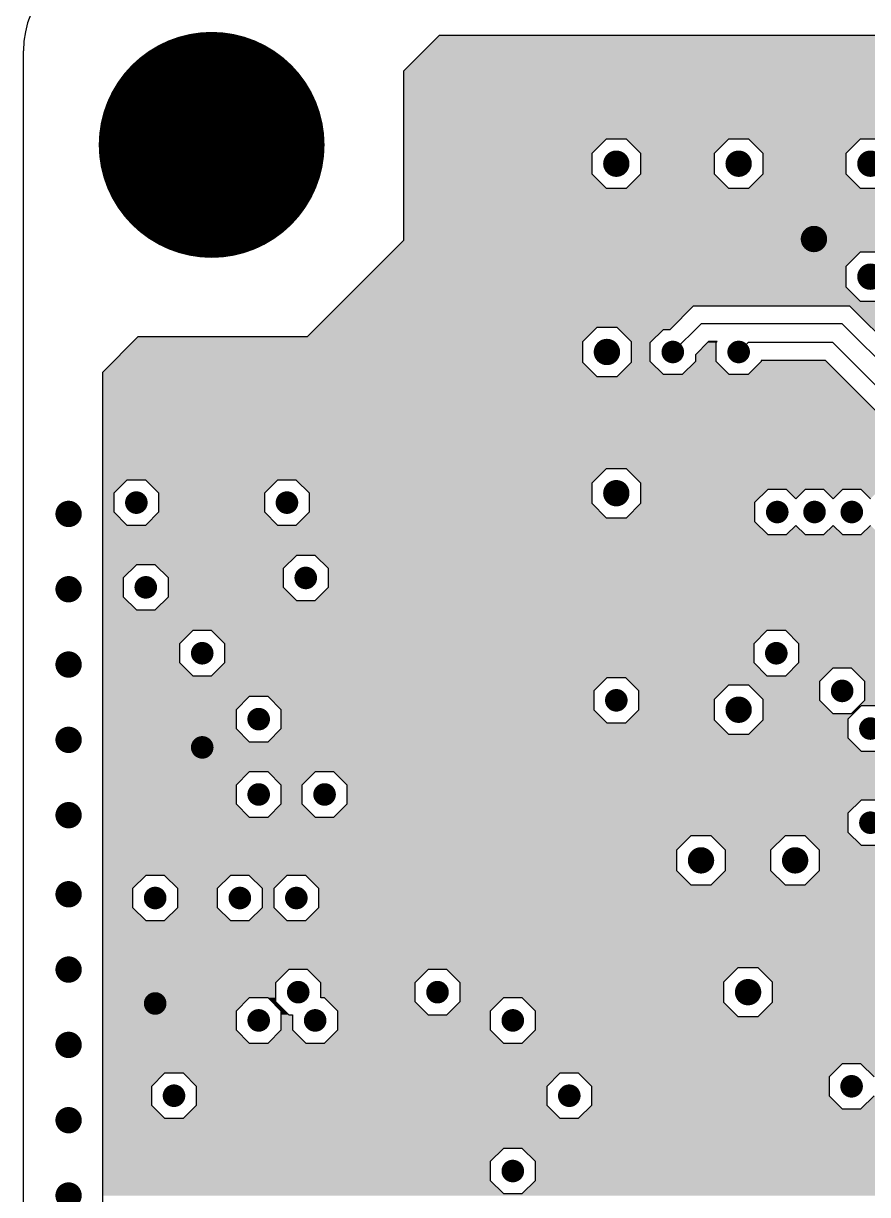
# Model space of a CAD drawing. Extents: x 295 to 953, y 10 to 290.
# Drawn here: x 552.5 to 597.3, y 194.2 to 256.4 of the extents above; entities that cross this region are included whole.
import ezdxf

# ---------------------------------------------------------------- set-up
doc = ezdxf.new("R2010")
doc.units = 0
doc.header["$LTSCALE"] = 5
doc.header["$MEASUREMENT"] = 0
doc.layers.get('0').update_dxf_attribs({"linetype": 'CONTINUOUS', "lineweight": 25})
doc.layers.add('18_VCC_GBR', color=5, linetype='CONTINUOUS')

msp = doc.modelspace()

# ---------------------------------------------------------------- linework, layer by layer
for points, const_width in [([(559.478, 250, 1), (565.478, 250, 1)], 6), ([(583.628, 249, 1), (584.328, 249, 1)], 0.7), ([(590.128, 249, 1), (590.828, 249, 1)], 0.7), ([(597.128, 249, 1), (597.828, 249, 1)], 0.7), ([(594.128, 245, 1), (594.828, 245, 1)], 0.7), ([(597.128, 243, 1), (597.828, 243, 1)], 0.7), ([(583.128, 239, 1), (583.828, 239, 1)], 0.7), ([(586.678, 239, 1), (587.278, 239, 1)], 0.6), ([(590.178, 239, 1), (590.778, 239, 1)], 0.6), ([(583.628, 231.5, 1), (584.328, 231.5, 1)], 0.7), ([(558.178, 231, 1), (558.778, 231, 1)], 0.6), ([(566.178, 231, 1), (566.778, 231, 1)], 0.6), ([(554.528, 230.4, 1), (555.228, 230.4, 1)], 0.7), ([(592.228, 230.5, 1), (592.828, 230.5, 1)], 0.6), ([(594.208, 230.5, 1), (594.808, 230.5, 1)], 0.6), ([(596.188, 230.5, 1), (596.788, 230.5, 1)], 0.6), ([(554.528, 226.4, 1), (555.228, 226.4, 1)], 0.7), ([(558.678, 226.5, 1), (559.278, 226.5, 1)], 0.6), ([(567.178, 227, 1), (567.778, 227, 1)], 0.6), ([(561.678, 223, 1), (562.278, 223, 1)], 0.6), ([(592.178, 223, 1), (592.778, 223, 1)], 0.6), ([(554.528, 222.4, 1), (555.228, 222.4, 1)], 0.7), ([(595.678, 221, 1), (596.278, 221, 1)], 0.6), ([(583.678, 220.5, 1), (584.278, 220.5, 1)], 0.6), ([(590.128, 220, 1), (590.828, 220, 1)], 0.7), ([(564.678, 219.5, 1), (565.278, 219.5, 1)], 0.6), ([(597.178, 219, 1), (597.778, 219, 1)], 0.6), ([(554.528, 218.4, 1), (555.228, 218.4, 1)], 0.7), ([(561.678, 218, 1), (562.278, 218, 1)], 0.6), ([(564.678, 215.5, 1), (565.278, 215.5, 1)], 0.6), ([(568.178, 215.5, 1), (568.778, 215.5, 1)], 0.6), ([(554.528, 214.4, 1), (555.228, 214.4, 1)], 0.7), ([(597.178, 214, 1), (597.778, 214, 1)], 0.6), ([(588.128, 212, 1), (588.828, 212, 1)], 0.7), ([(593.128, 212, 1), (593.828, 212, 1)], 0.7), ([(554.528, 210.2, 1), (555.228, 210.2, 1)], 0.7), ([(559.178, 210, 1), (559.778, 210, 1)], 0.6), ([(563.678, 210, 1), (564.278, 210, 1)], 0.6), ([(566.678, 210, 1), (567.278, 210, 1)], 0.6), ([(554.528, 206.2, 1), (555.228, 206.2, 1)], 0.7), ([(566.778, 205, 1), (567.378, 205, 1)], 0.6), ([(574.178, 205, 1), (574.778, 205, 1)], 0.6), ([(590.628, 205, 1), (591.328, 205, 1)], 0.7), ([(559.178, 204.4, 1), (559.778, 204.4, 1)], 0.6), ([(564.678, 203.5, 1), (565.278, 203.5, 1)], 0.6), ([(567.678, 203.5, 1), (568.278, 203.5, 1)], 0.6), ([(578.178, 203.5, 1), (578.778, 203.5, 1)], 0.6), ([(554.528, 202.2, 1), (555.228, 202.2, 1)], 0.7), ([(596.178, 200, 1), (596.778, 200, 1)], 0.6), ([(560.178, 199.5, 1), (560.778, 199.5, 1)], 0.6), ([(581.178, 199.5, 1), (581.778, 199.5, 1)], 0.6), ([(554.528, 198.2, 1), (555.228, 198.2, 1)], 0.7), ([(578.178, 195.5, 1), (578.778, 195.5, 1)], 0.6), ([(554.528, 194.2, 1), (555.228, 194.2, 1)], 0.7)]:
    msp.add_lwpolyline(points, format="xyb", close=True, dxfattribs=dict(const_width=const_width))
at = {"layer": '18_VCC_GBR', "color": 7}
for p, q in [((574.56, 255.8), (572.678, 253.918)), ((790.396, 255.8), (574.56, 255.8)), ((552.478, 85), (552.478, 255)), ((572.678, 253.918), (572.678, 244.918)), ((583.44, 250.3), (582.678, 249.538)), ((584.516, 250.3), (583.44, 250.3)), ((585.278, 249.538), (584.516, 250.3)), ((589.94, 250.3), (589.178, 249.538)), ((591.016, 250.3), (589.94, 250.3)), ((591.778, 249.538), (591.016, 250.3)), ((596.94, 250.3), (596.178, 249.538)), ((598.016, 250.3), (596.94, 250.3)), ((582.678, 249.538), (582.678, 248.462)), ((585.278, 248.462), (585.278, 249.538)), ((589.178, 249.538), (589.178, 248.462)), ((591.778, 248.462), (591.778, 249.538)), ((596.178, 249.538), (596.178, 248.462)), ((582.678, 248.462), (583.44, 247.7)), ((584.516, 247.7), (585.278, 248.462)), ((589.178, 248.462), (589.94, 247.7)), ((591.016, 247.7), (591.778, 248.462)), ((596.178, 248.462), (596.94, 247.7)), ((583.44, 247.7), (584.516, 247.7)), ((589.94, 247.7), (591.016, 247.7)), ((596.94, 247.7), (598.016, 247.7)), ((572.678, 244.918), (567.56, 239.8)), ((596.94, 244.3), (596.178, 243.538)), ((598.016, 244.3), (596.94, 244.3)), ((596.178, 243.538), (596.178, 242.462)), ((596.178, 242.462), (596.94, 241.7)), ((586.834, 240.2), (588.084, 241.45)), ((588.084, 241.45), (596.372, 241.45)), ((596.372, 241.45), (601.372, 236.45)), ((596.94, 241.7), (598.016, 241.7)), ((582.94, 240.3), (582.178, 239.538)), ((584.016, 240.3), (582.94, 240.3)), ((584.778, 239.538), (584.016, 240.3)), ((585.778, 239.498), (586.48, 240.2)), ((586.48, 240.2), (586.834, 240.2)), ((586.978, 239), (588.478, 240.5)), ((595.978, 240.5), (588.478, 240.5)), ((595.978, 240.5), (600.978, 235.5)), ((558.56, 239.8), (556.678, 237.918)), ((567.56, 239.8), (558.56, 239.8)), ((582.178, 239.538), (582.178, 238.462)), ((584.778, 238.462), (584.778, 239.538)), ((585.778, 238.502), (585.778, 239.498)), ((588.872, 239.55), (588.178, 238.856)), ((589.33, 239.55), (588.872, 239.55)), ((589.278, 239.498), (589.33, 239.55)), ((589.278, 238.502), (589.278, 239.498)), ((590.478, 239), (590.978, 239.5)), ((595.478, 239.5), (590.978, 239.5)), ((595.478, 239.5), (600.478, 234.5)), ((588.178, 238.856), (588.178, 238.502)), ((582.178, 238.462), (582.94, 237.7)), ((584.016, 237.7), (584.778, 238.462)), ((586.48, 237.8), (585.778, 238.502)), ((588.178, 238.502), (587.476, 237.8)), ((589.98, 237.8), (589.278, 238.502)), ((591.678, 238.502), (590.976, 237.8)), ((591.678, 238.55), (591.678, 238.502)), ((595.084, 238.55), (591.678, 238.55)), ((600.084, 233.55), (595.084, 238.55)), ((556.678, 237.918), (556.678, 102.082)), ((582.94, 237.7), (584.016, 237.7)), ((587.476, 237.8), (586.48, 237.8)), ((590.976, 237.8), (589.98, 237.8)), ((583.44, 232.8), (582.678, 232.038)), ((584.516, 232.8), (583.44, 232.8)), ((585.278, 232.038), (584.516, 232.8)), ((557.98, 232.2), (557.278, 231.498)), ((558.976, 232.2), (557.98, 232.2)), ((559.678, 231.498), (558.976, 232.2)), ((565.98, 232.2), (565.278, 231.498)), ((566.976, 232.2), (565.98, 232.2)), ((567.678, 231.498), (566.976, 232.2)), ((582.678, 232.038), (582.678, 230.962)), ((585.278, 230.962), (585.278, 232.038)), ((557.278, 231.498), (557.278, 230.502)), ((559.678, 230.502), (559.678, 231.498)), ((565.278, 231.498), (565.278, 230.502)), ((567.678, 230.502), (567.678, 231.498)), ((592.03, 231.7), (591.328, 230.998)), ((593.026, 231.7), (592.03, 231.7)), ((593.518, 231.208), (593.026, 231.7)), ((594.01, 231.7), (593.518, 231.208)), ((595.006, 231.7), (594.01, 231.7)), ((595.498, 231.208), (595.006, 231.7)), ((595.99, 231.7), (595.498, 231.208)), ((596.986, 231.7), (595.99, 231.7)), ((597.478, 231.208), (596.986, 231.7)), ((582.678, 230.962), (583.44, 230.2)), ((584.516, 230.2), (585.278, 230.962)), ((591.328, 230.998), (591.328, 230.002)), ((557.278, 230.502), (557.98, 229.8)), ((558.976, 229.8), (559.678, 230.502)), ((565.278, 230.502), (565.98, 229.8)), ((566.976, 229.8), (567.678, 230.502)), ((583.44, 230.2), (584.516, 230.2)), ((557.98, 229.8), (558.976, 229.8)), ((565.98, 229.8), (566.976, 229.8)), ((591.328, 230.002), (592.03, 229.3)), ((593.026, 229.3), (593.518, 229.792)), ((593.518, 229.792), (594.01, 229.3)), ((595.006, 229.3), (595.498, 229.792)), ((595.498, 229.792), (595.99, 229.3)), ((596.986, 229.3), (597.478, 229.792)), ((592.03, 229.3), (593.026, 229.3)), ((594.01, 229.3), (595.006, 229.3)), ((595.99, 229.3), (596.986, 229.3)), ((558.48, 227.7), (557.778, 226.998)), ((559.476, 227.7), (558.48, 227.7)), ((560.178, 226.998), (559.476, 227.7)), ((566.98, 228.2), (566.278, 227.498)), ((567.976, 228.2), (566.98, 228.2)), ((568.678, 227.498), (567.976, 228.2)), ((566.278, 227.498), (566.278, 226.502)), ((568.678, 226.502), (568.678, 227.498)), ((557.778, 226.998), (557.778, 226.002)), ((560.178, 226.002), (560.178, 226.998)), ((566.278, 226.502), (566.98, 225.8)), ((567.976, 225.8), (568.678, 226.502)), ((557.778, 226.002), (558.48, 225.3)), ((559.476, 225.3), (560.178, 226.002)), ((566.98, 225.8), (567.976, 225.8)), ((558.48, 225.3), (559.476, 225.3)), ((561.48, 224.2), (560.778, 223.498)), ((562.476, 224.2), (561.48, 224.2)), ((563.178, 223.498), (562.476, 224.2)), ((591.98, 224.2), (591.278, 223.498)), ((592.976, 224.2), (591.98, 224.2)), ((593.678, 223.498), (592.976, 224.2)), ((560.778, 223.498), (560.778, 222.502)), ((563.178, 222.502), (563.178, 223.498)), ((591.278, 223.498), (591.278, 222.502)), ((593.678, 222.502), (593.678, 223.498)), ((560.778, 222.502), (561.48, 221.8)), ((562.476, 221.8), (563.178, 222.502)), ((591.278, 222.502), (591.98, 221.8)), ((592.976, 221.8), (593.678, 222.502)), ((595.48, 222.2), (594.778, 221.498)), ((596.476, 222.2), (595.48, 222.2)), ((597.178, 221.498), (596.476, 222.2)), ((561.48, 221.8), (562.476, 221.8)), ((583.48, 221.7), (582.778, 220.998)), ((584.476, 221.7), (583.48, 221.7)), ((585.178, 220.998), (584.476, 221.7)), ((591.98, 221.8), (592.976, 221.8)), ((594.778, 221.498), (594.778, 220.502)), ((597.178, 220.502), (597.178, 221.498)), ((582.778, 220.998), (582.778, 220.002)), ((585.178, 220.002), (585.178, 220.998)), ((589.94, 221.3), (589.178, 220.538)), ((591.016, 221.3), (589.94, 221.3)), ((591.778, 220.538), (591.016, 221.3)), ((564.48, 220.7), (563.778, 219.998)), ((565.476, 220.7), (564.48, 220.7)), ((566.178, 219.998), (565.476, 220.7)), ((589.178, 220.538), (589.178, 219.462)), ((591.778, 219.462), (591.778, 220.538)), ((594.778, 220.502), (595.48, 219.8)), ((596.98, 220.2), (596.278, 219.498)), ((596.476, 219.8), (597.178, 220.502)), ((597.976, 220.2), (596.98, 220.2)), ((563.778, 219.998), (563.778, 219.002)), ((566.178, 219.002), (566.178, 219.998)), ((582.778, 220.002), (583.48, 219.3)), ((584.476, 219.3), (585.178, 220.002)), ((595.48, 219.8), (596.476, 219.8)), ((563.778, 219.002), (564.48, 218.3)), ((565.476, 218.3), (566.178, 219.002)), ((583.48, 219.3), (584.476, 219.3)), ((589.178, 219.462), (589.94, 218.7)), ((591.016, 218.7), (591.778, 219.462)), ((596.278, 219.498), (596.278, 218.502)), ((589.94, 218.7), (591.016, 218.7)), ((596.278, 218.502), (596.98, 217.8)), ((564.48, 218.3), (565.476, 218.3)), ((596.98, 217.8), (597.976, 217.8)), ((564.48, 216.7), (563.778, 215.998)), ((565.476, 216.7), (564.48, 216.7)), ((566.178, 215.998), (565.476, 216.7)), ((567.98, 216.7), (567.278, 215.998)), ((568.976, 216.7), (567.98, 216.7)), ((569.678, 215.998), (568.976, 216.7)), ((563.778, 215.998), (563.778, 215.002)), ((566.178, 215.002), (566.178, 215.998)), ((567.278, 215.998), (567.278, 215.002)), ((569.678, 215.002), (569.678, 215.998)), ((563.778, 215.002), (564.48, 214.3)), ((565.476, 214.3), (566.178, 215.002)), ((567.278, 215.002), (567.98, 214.3)), ((568.976, 214.3), (569.678, 215.002)), ((596.98, 215.2), (596.278, 214.498)), ((597.976, 215.2), (596.98, 215.2)), ((564.48, 214.3), (565.476, 214.3)), ((567.98, 214.3), (568.976, 214.3)), ((596.278, 214.498), (596.278, 213.502)), ((596.278, 213.502), (596.98, 212.8)), ((587.94, 213.3), (587.178, 212.538)), ((589.016, 213.3), (587.94, 213.3)), ((589.778, 212.538), (589.016, 213.3)), ((592.94, 213.3), (592.178, 212.538)), ((594.016, 213.3), (592.94, 213.3)), ((594.778, 212.538), (594.016, 213.3)), ((596.98, 212.8), (597.976, 212.8)), ((587.178, 212.538), (587.178, 211.462)), ((589.778, 211.462), (589.778, 212.538)), ((592.178, 212.538), (592.178, 211.462)), ((594.778, 211.462), (594.778, 212.538)), ((558.98, 211.2), (558.278, 210.498)), ((559.976, 211.2), (558.98, 211.2)), ((560.678, 210.498), (559.976, 211.2)), ((563.48, 211.2), (562.778, 210.498)), ((564.476, 211.2), (563.48, 211.2)), ((565.178, 210.498), (564.476, 211.2)), ((566.48, 211.2), (565.778, 210.498)), ((567.476, 211.2), (566.48, 211.2)), ((568.178, 210.498), (567.476, 211.2)), ((587.178, 211.462), (587.94, 210.7)), ((589.016, 210.7), (589.778, 211.462)), ((592.178, 211.462), (592.94, 210.7)), ((594.016, 210.7), (594.778, 211.462)), ((558.278, 210.498), (558.278, 209.502)), ((560.678, 209.502), (560.678, 210.498)), ((562.778, 210.498), (562.778, 209.502)), ((565.178, 209.502), (565.178, 210.498)), ((565.778, 210.498), (565.778, 209.502)), ((568.178, 209.502), (568.178, 210.498)), ((587.94, 210.7), (589.016, 210.7)), ((592.94, 210.7), (594.016, 210.7)), ((558.278, 209.502), (558.98, 208.8)), ((559.976, 208.8), (560.678, 209.502)), ((562.778, 209.502), (563.48, 208.8)), ((564.476, 208.8), (565.178, 209.502)), ((565.778, 209.502), (566.48, 208.8)), ((567.476, 208.8), (568.178, 209.502)), ((558.98, 208.8), (559.976, 208.8)), ((563.48, 208.8), (564.476, 208.8)), ((566.48, 208.8), (567.476, 208.8)), ((566.58, 206.2), (565.878, 205.498)), ((567.576, 206.2), (566.58, 206.2)), ((568.278, 205.498), (567.576, 206.2)), ((573.98, 206.2), (573.278, 205.498)), ((574.976, 206.2), (573.98, 206.2)), ((575.678, 205.498), (574.976, 206.2)), ((590.44, 206.3), (589.678, 205.538)), ((591.516, 206.3), (590.44, 206.3)), ((592.278, 205.538), (591.516, 206.3)), ((565.878, 205.498), (565.878, 204.502)), ((568.278, 204.7), (568.278, 205.498)), ((573.278, 205.498), (573.278, 204.502)), ((575.678, 204.502), (575.678, 205.498)), ((589.678, 205.538), (589.678, 204.462)), ((592.278, 204.462), (592.278, 205.538)), ((564.48, 204.7), (563.778, 203.998)), ((565.476, 204.7), (564.48, 204.7)), ((566.178, 203.998), (565.476, 204.7)), ((568.476, 204.7), (568.278, 204.7)), ((569.178, 203.998), (568.476, 204.7)), ((577.98, 204.7), (577.278, 203.998)), ((578.976, 204.7), (577.98, 204.7)), ((579.678, 203.998), (578.976, 204.7)), ((565.878, 204.502), (566.58, 203.8)), ((573.278, 204.502), (573.98, 203.8)), ((574.976, 203.8), (575.678, 204.502)), ((589.678, 204.462), (590.44, 203.7)), ((591.516, 203.7), (592.278, 204.462)), ((563.778, 203.998), (563.778, 203.002)), ((566.178, 203.002), (566.178, 203.998)), ((566.58, 203.8), (566.778, 203.8)), ((566.778, 203.8), (566.778, 203.002)), ((569.178, 203.002), (569.178, 203.998)), ((573.98, 203.8), (574.976, 203.8)), ((577.278, 203.998), (577.278, 203.002)), ((579.678, 203.002), (579.678, 203.998)), ((590.44, 203.7), (591.516, 203.7)), ((563.778, 203.002), (564.48, 202.3)), ((565.476, 202.3), (566.178, 203.002)), ((566.778, 203.002), (567.48, 202.3)), ((568.476, 202.3), (569.178, 203.002)), ((577.278, 203.002), (577.98, 202.3)), ((578.976, 202.3), (579.678, 203.002)), ((564.48, 202.3), (565.476, 202.3)), ((567.48, 202.3), (568.476, 202.3)), ((577.98, 202.3), (578.976, 202.3)), ((595.98, 201.2), (595.278, 200.498)), ((596.976, 201.2), (595.98, 201.2)), ((597.678, 200.498), (596.976, 201.2)), ((559.98, 200.7), (559.278, 199.998)), ((560.976, 200.7), (559.98, 200.7)), ((561.678, 199.998), (560.976, 200.7)), ((580.98, 200.7), (580.278, 199.998)), ((581.976, 200.7), (580.98, 200.7)), ((582.678, 199.998), (581.976, 200.7)), ((595.278, 200.498), (595.278, 199.502)), ((559.278, 199.998), (559.278, 199.002)), ((561.678, 199.002), (561.678, 199.998)), ((580.278, 199.998), (580.278, 199.002)), ((582.678, 199.002), (582.678, 199.998)), ((595.278, 199.502), (595.98, 198.8)), ((596.976, 198.8), (597.678, 199.502)), ((559.278, 199.002), (559.98, 198.3)), ((560.976, 198.3), (561.678, 199.002)), ((580.278, 199.002), (580.98, 198.3)), ((581.976, 198.3), (582.678, 199.002)), ((595.98, 198.8), (596.976, 198.8)), ((559.98, 198.3), (560.976, 198.3)), ((580.98, 198.3), (581.976, 198.3)), ((577.98, 196.7), (577.278, 195.998)), ((578.976, 196.7), (577.98, 196.7)), ((579.678, 195.998), (578.976, 196.7)), ((577.278, 195.998), (577.278, 195.002)), ((579.678, 195.002), (579.678, 195.998)), ((577.278, 195.002), (577.98, 194.3)), ((578.976, 194.3), (579.678, 195.002)), ((577.98, 194.3), (578.976, 194.3))]:
    msp.add_line(p, q, dxfattribs=at)
msp.add_arc((557.478, 255), 5, 90, 180, dxfattribs=at)
for points in [[(573.71, 254.95), (574.56, 255.8), (791.246, 254.95), (790.396, 255.8)], [(574.56, 255.8), (574.56, 255.8), (574.976, 255.8), (574.56, 255.8)], [(573.008, 254.248), (573.71, 254.95), (692.078, 254.248), (692.78, 254.95)], [(573.71, 254.95), (573.71, 254.95), (692.78, 254.95), (693.776, 254.95)], [(572.678, 253.918), (573.008, 254.248), (692.078, 253.918), (692.078, 254.248)], [(572.678, 253.252), (572.678, 253.918), (692.078, 253.252), (692.078, 253.918)], [(572.678, 253.114), (572.678, 253.252), (692.216, 253.114), (692.078, 253.252)], [(572.678, 252.55), (572.678, 253.114), (692.78, 252.55), (692.216, 253.114)], [(572.678, 251.3), (572.678, 252.55), (792.278, 251.3), (792.278, 252.55)], [(572.678, 250.538), (572.678, 251.3), (742.678, 250.538), (743.44, 251.3)], [(572.678, 251.3), (572.678, 251.3), (743.44, 251.3), (744.516, 251.3)], [(572.678, 250.3), (572.678, 250.538), (742.678, 250.3), (742.678, 250.538)], [(572.678, 249.538), (572.678, 250.3), (582.678, 249.538), (583.44, 250.3)], [(572.678, 250.3), (572.678, 250.3), (583.44, 250.3), (584.516, 250.3)], [(585.278, 249.538), (584.516, 250.3), (589.178, 249.538), (589.94, 250.3)], [(584.516, 250.3), (584.516, 250.3), (589.94, 250.3), (591.016, 250.3)], [(591.778, 249.538), (591.016, 250.3), (596.178, 249.538), (596.94, 250.3)], [(591.016, 250.3), (591.016, 250.3), (596.94, 250.3), (598.016, 250.3)], [(572.678, 248.462), (572.678, 249.538), (582.678, 248.462), (582.678, 249.538)], [(585.278, 248.462), (585.278, 249.538), (589.178, 248.462), (589.178, 249.538)], [(591.778, 248.462), (591.778, 249.538), (596.178, 248.462), (596.178, 249.538)], [(572.678, 247.7), (572.678, 248.462), (583.44, 247.7), (582.678, 248.462)], [(584.516, 247.7), (585.278, 248.462), (589.94, 247.7), (589.178, 248.462)], [(591.016, 247.7), (591.778, 248.462), (596.94, 247.7), (596.178, 248.462)], [(572.678, 247.5), (572.678, 247.7), (627.14, 247.5), (626.94, 247.7)], [(572.678, 247.7), (572.678, 247.7), (584.016, 247.7), (583.44, 247.7)], [(584.166, 247.7), (584.516, 247.7), (598.016, 247.7), (596.94, 247.7)], [(572.678, 247.052), (572.678, 247.5), (745.634, 247.052), (746.082, 247.5)], [(572.678, 247.02), (572.678, 247.052), (745.536, 247.02), (745.634, 247.052)], [(572.678, 246.5), (572.678, 247.02), (745.158, 246.5), (745.536, 247.02)], [(572.678, 245.738), (572.678, 246.5), (623.178, 245.738), (623.94, 246.5)], [(572.678, 246.5), (572.678, 246.5), (623.94, 246.5), (625.016, 246.5)], [(572.678, 244.918), (572.678, 245.738), (623.178, 244.918), (623.178, 245.738)], [(572.06, 244.3), (572.422, 244.662), (623.54, 244.3), (623.178, 244.662)], [(572.422, 244.662), (572.478, 244.718), (623.178, 244.662), (623.178, 244.718)], [(572.478, 244.718), (572.678, 244.918), (623.178, 244.718), (623.178, 244.918)], [(571.298, 243.538), (572.06, 244.3), (596.178, 243.538), (596.94, 244.3)], [(572.06, 244.3), (572.06, 244.3), (596.94, 244.3), (598.016, 244.3)], [(570.223, 242.462), (571.298, 243.538), (596.178, 242.462), (596.178, 243.538)], [(569.461, 241.7), (570.223, 242.462), (596.94, 241.7), (596.178, 242.462)], [(568.976, 241.214), (569.212, 241.45), (587.848, 241.214), (588.084, 241.45)], [(569.212, 241.45), (569.461, 241.7), (747.331, 241.45), (747.081, 241.7)], [(569.212, 241.45), (569.212, 241.45), (588.084, 241.45), (596.372, 241.45)], [(597.622, 240.2), (596.372, 241.45), (604.334, 240.2), (605.584, 241.45)], [(596.372, 241.45), (596.372, 241.45), (605.584, 241.45), (627.872, 241.45)], [(568.062, 240.3), (568.976, 241.214), (586.934, 240.3), (587.848, 241.214)], [(567.56, 239.8), (567.976, 240.214), (582.44, 239.8), (582.854, 240.214)], [(567.976, 240.214), (568.062, 240.3), (582.854, 240.214), (582.94, 240.3)], [(568.062, 240.3), (568.062, 240.3), (582.94, 240.3), (584.016, 240.3)], [(584.116, 240.2), (584.016, 240.3), (586.834, 240.2), (586.934, 240.3)], [(584.778, 239.538), (584.116, 240.2), (585.818, 239.538), (586.48, 240.2)], [(584.116, 240.2), (584.116, 240.2), (586.48, 240.2), (586.834, 240.2)], [(557.222, 238.462), (558.298, 239.538), (582.178, 238.462), (582.178, 239.538)], [(558.298, 239.538), (558.56, 239.8), (582.178, 239.538), (582.44, 239.8)], [(558.56, 239.8), (558.56, 239.8), (558.976, 239.8), (558.56, 239.8)], [(584.778, 239.498), (584.778, 239.538), (585.778, 239.498), (585.818, 239.538)], [(584.778, 238.502), (584.778, 239.498), (585.778, 238.502), (585.778, 239.498)], [(588.178, 238.856), (588.82, 239.498), (589.278, 238.856), (589.278, 239.498)], [(588.82, 239.498), (588.871, 239.55), (589.278, 239.498), (589.329, 239.55)], [(588.871, 239.55), (588.872, 239.55), (589.329, 239.55), (589.016, 239.55)], [(588.872, 239.55), (588.872, 239.55), (589.016, 239.55), (588.872, 239.55)], [(588.178, 238.502), (588.178, 238.856), (589.278, 238.502), (589.278, 238.856)], [(556.678, 237.918), (557.222, 238.462), (582.722, 237.918), (582.178, 238.462)], [(584.516, 238.2), (584.778, 238.462), (586.08, 238.2), (585.818, 238.462)], [(584.778, 238.462), (584.778, 238.502), (585.818, 238.462), (585.778, 238.502)], [(587.476, 237.8), (588.178, 238.502), (589.98, 237.8), (589.278, 238.502)], [(591.016, 237.842), (591.678, 238.502), (595.792, 237.842), (595.132, 238.502)], [(591.678, 238.502), (591.678, 238.55), (595.132, 238.502), (595.084, 238.55)], [(591.678, 238.55), (591.678, 238.55), (595.084, 238.55), (591.678, 238.55)], [(556.678, 237.7), (556.678, 237.918), (582.94, 237.7), (582.722, 237.918)], [(556.678, 233.55), (556.678, 237.7), (600.084, 233.55), (595.934, 237.7)], [(584.016, 237.7), (584.116, 237.8), (595.934, 237.7), (595.834, 237.8)], [(584.116, 237.8), (584.516, 238.2), (586.48, 237.8), (586.08, 238.2)], [(590.976, 237.8), (591.016, 237.842), (595.834, 237.8), (595.792, 237.842)], [(556.678, 232.8), (556.678, 233.55), (626.835, 232.8), (626.084, 233.55)], [(556.678, 233.55), (556.678, 233.55), (602.926, 233.55), (600.084, 233.55)], [(556.678, 232.2), (556.678, 232.8), (582.84, 232.2), (583.44, 232.8)], [(556.678, 232.8), (556.678, 232.8), (583.44, 232.8), (584.516, 232.8)], [(585.278, 232.038), (584.516, 232.8), (609.678, 232.038), (610.44, 232.8)], [(584.516, 232.8), (584.516, 232.8), (610.44, 232.8), (611.516, 232.8)], [(556.678, 231.498), (556.678, 232.2), (557.278, 231.498), (557.98, 232.2)], [(556.678, 232.2), (556.678, 232.2), (557.98, 232.2), (558.976, 232.2)], [(559.678, 231.498), (558.976, 232.2), (565.278, 231.498), (565.98, 232.2)], [(558.976, 232.2), (558.976, 232.2), (565.98, 232.2), (566.976, 232.2)], [(567.138, 232.038), (566.976, 232.2), (582.678, 232.038), (582.84, 232.2)], [(567.678, 231.498), (567.138, 232.038), (582.678, 231.498), (582.678, 232.038)], [(585.278, 231.7), (585.278, 232.038), (609.678, 231.7), (609.678, 232.038)], [(556.678, 230.502), (556.678, 231.498), (557.278, 230.502), (557.278, 231.498)], [(559.678, 230.502), (559.678, 231.498), (565.278, 230.502), (565.278, 231.498)], [(567.678, 230.962), (567.678, 231.498), (582.678, 230.962), (582.678, 231.498)], [(585.278, 230.998), (585.278, 231.7), (591.328, 230.998), (592.03, 231.7)], [(585.278, 231.7), (585.278, 231.7), (592.03, 231.7), (593.026, 231.7)], [(593.518, 231.208), (593.026, 231.7), (593.518, 231.208), (594.01, 231.7)], [(593.026, 231.7), (593.026, 231.7), (594.01, 231.7), (595.006, 231.7)], [(595.498, 231.208), (595.006, 231.7), (595.498, 231.208), (595.99, 231.7)], [(595.006, 231.7), (595.006, 231.7), (595.99, 231.7), (596.986, 231.7)], [(597.478, 231.208), (596.986, 231.7), (597.478, 231.208), (597.97, 231.7)], [(596.986, 231.7), (596.986, 231.7), (597.97, 231.7), (598.966, 231.7)], [(567.678, 230.502), (567.678, 230.962), (583.138, 230.502), (582.678, 230.962)], [(584.516, 230.2), (585.278, 230.962), (591.328, 230.2), (591.328, 230.962)], [(585.278, 230.962), (585.278, 230.998), (591.328, 230.962), (591.328, 230.998)], [(556.678, 229.8), (556.678, 230.502), (557.98, 229.8), (557.278, 230.502)], [(558.976, 229.8), (559.476, 230.3), (565.98, 229.8), (565.482, 230.3)], [(559.476, 230.3), (559.482, 230.306), (565.482, 230.3), (565.476, 230.306)], [(559.482, 230.306), (559.678, 230.502), (565.476, 230.306), (565.278, 230.502)], [(567.178, 230.002), (567.376, 230.2), (591.328, 230.002), (591.328, 230.2)], [(567.376, 230.2), (567.678, 230.502), (583.44, 230.2), (583.138, 230.502)], [(567.376, 230.2), (567.376, 230.2), (584.476, 230.2), (583.44, 230.2)], [(556.678, 229.3), (556.678, 229.8), (592.03, 229.3), (591.53, 229.8)], [(566.976, 229.8), (567.178, 230.002), (591.53, 229.8), (591.328, 230.002)], [(593.026, 229.3), (593.518, 229.792), (594.01, 229.3), (593.518, 229.792)], [(595.006, 229.3), (595.498, 229.792), (595.99, 229.3), (595.498, 229.792)], [(596.986, 229.3), (597.478, 229.792), (597.97, 229.3), (597.478, 229.792)], [(556.678, 228.7), (556.678, 229.3), (629.528, 228.7), (629.528, 229.3)], [(556.678, 229.3), (556.678, 229.3), (592.976, 229.3), (592.03, 229.3)], [(592.976, 229.3), (593.014, 229.3), (594.016, 229.3), (594.01, 229.3)], [(594.016, 229.3), (594.777, 229.3), (596.476, 229.3), (595.99, 229.3)], [(596.476, 229.3), (596.868, 229.3), (597.976, 229.3), (597.97, 229.3)], [(556.678, 228.2), (556.678, 228.7), (625.48, 228.2), (625.98, 228.7)], [(556.678, 228.7), (556.678, 228.7), (625.98, 228.7), (626.976, 228.7)], [(556.678, 227.7), (556.678, 228.2), (566.48, 227.7), (566.98, 228.2)], [(556.678, 228.2), (556.678, 228.2), (566.98, 228.2), (567.976, 228.2)], [(556.678, 226.998), (556.678, 227.7), (557.778, 226.998), (558.48, 227.7)], [(556.678, 227.7), (556.678, 227.7), (558.48, 227.7), (559.476, 227.7)], [(559.678, 227.498), (559.476, 227.7), (566.278, 227.498), (566.48, 227.7)], [(568.178, 227.998), (567.976, 228.2), (625.278, 227.998), (625.48, 228.2)], [(568.638, 227.538), (568.178, 227.998), (625.278, 227.538), (625.278, 227.998)], [(560.178, 226.998), (559.678, 227.498), (566.278, 226.998), (566.278, 227.498)], [(568.678, 227.498), (568.638, 227.538), (625.238, 227.498), (625.278, 227.538)], [(568.678, 226.502), (568.678, 227.498), (624.242, 226.502), (625.238, 227.498)], [(556.678, 226.002), (556.678, 226.998), (557.778, 226.002), (557.778, 226.998)], [(560.178, 226.502), (560.178, 226.998), (566.278, 226.502), (566.278, 226.998)], [(560.178, 226.002), (560.178, 226.502), (566.778, 226.002), (566.278, 226.502)], [(567.976, 225.8), (568.678, 226.502), (623.54, 225.8), (624.242, 226.502)], [(556.678, 225.3), (556.678, 226.002), (558.48, 225.3), (557.778, 226.002)], [(559.476, 225.3), (559.976, 225.8), (623.04, 225.3), (623.54, 225.8)], [(559.976, 225.8), (560.178, 226.002), (566.98, 225.8), (566.778, 226.002)], [(556.678, 224.2), (556.678, 225.3), (621.94, 224.2), (623.04, 225.3)], [(556.678, 223.498), (556.678, 224.2), (560.778, 223.498), (561.48, 224.2)], [(556.678, 224.2), (556.678, 224.2), (561.48, 224.2), (562.476, 224.2)], [(563.178, 223.498), (562.476, 224.2), (591.278, 223.498), (591.98, 224.2)], [(562.476, 224.2), (562.476, 224.2), (591.98, 224.2), (592.976, 224.2)], [(593.678, 223.498), (592.976, 224.2), (621.238, 223.498), (621.94, 224.2)], [(556.678, 222.502), (556.678, 223.498), (560.778, 222.502), (560.778, 223.498)], [(563.178, 222.502), (563.178, 223.498), (591.278, 222.502), (591.278, 223.498)], [(593.678, 222.502), (593.678, 223.498), (620.242, 222.502), (621.238, 223.498)], [(556.678, 222.306), (556.678, 222.502), (560.976, 222.306), (560.778, 222.502)], [(556.678, 221.8), (556.678, 222.306), (561.48, 221.8), (560.976, 222.306)], [(562.476, 221.8), (563.178, 222.502), (591.98, 221.8), (591.278, 222.502)], [(592.976, 221.8), (593.376, 222.2), (595.08, 221.8), (595.48, 222.2)], [(593.376, 222.2), (593.678, 222.502), (619.94, 222.2), (620.242, 222.502)], [(593.376, 222.2), (593.376, 222.2), (595.48, 222.2), (596.476, 222.2)], [(597.178, 221.498), (596.476, 222.2), (619.238, 221.498), (619.94, 222.2)], [(556.678, 221.7), (556.678, 221.8), (594.98, 221.7), (595.08, 221.8)], [(556.678, 220.998), (556.678, 221.7), (582.778, 220.998), (583.48, 221.7)], [(556.678, 221.7), (556.678, 221.7), (583.48, 221.7), (584.476, 221.7)], [(584.678, 221.498), (584.476, 221.7), (594.778, 221.498), (594.98, 221.7)], [(584.876, 221.3), (584.678, 221.498), (594.778, 221.3), (594.778, 221.498)], [(597.178, 220.502), (597.178, 221.498), (618.242, 220.502), (619.238, 221.498)], [(556.678, 220.7), (556.678, 220.998), (582.778, 220.7), (582.778, 220.998)], [(585.178, 220.998), (584.876, 221.3), (589.638, 220.998), (589.94, 221.3)], [(584.876, 221.3), (584.876, 221.3), (589.94, 221.3), (591.016, 221.3)], [(585.178, 220.538), (585.178, 220.998), (589.178, 220.538), (589.638, 220.998)], [(591.778, 220.538), (591.016, 221.3), (594.778, 220.538), (594.778, 221.3)], [(556.678, 219.998), (556.678, 220.7), (563.778, 219.998), (564.48, 220.7)], [(556.678, 220.7), (556.678, 220.7), (564.48, 220.7), (565.476, 220.7)], [(566.174, 220.002), (565.476, 220.7), (582.778, 220.002), (582.778, 220.7)], [(585.178, 220.002), (585.178, 220.538), (589.178, 220.002), (589.178, 220.538)], [(591.778, 220.502), (591.778, 220.538), (594.778, 220.502), (594.778, 220.538)], [(591.778, 219.8), (591.778, 220.502), (595.48, 219.8), (594.778, 220.502)], [(596.476, 219.8), (596.876, 220.2), (596.58, 219.8), (596.98, 220.2)], [(596.876, 220.2), (597.178, 220.502), (617.94, 220.2), (618.242, 220.502)], [(596.876, 220.2), (596.876, 220.2), (596.98, 220.2), (597.976, 220.2)], [(556.678, 219.002), (556.678, 219.998), (563.778, 219.002), (563.778, 219.998)], [(566.178, 219.998), (566.174, 220.002), (582.782, 219.998), (582.778, 220.002)], [(566.178, 219.3), (566.178, 219.998), (583.48, 219.3), (582.782, 219.998)], [(584.638, 219.462), (585.178, 220.002), (589.178, 219.462), (589.178, 220.002)], [(591.778, 219.498), (591.778, 219.8), (596.278, 219.498), (596.58, 219.8)], [(556.678, 218.3), (556.678, 219.002), (564.48, 218.3), (563.778, 219.002)], [(565.876, 218.7), (566.178, 219.002), (589.94, 218.7), (589.638, 219.002)], [(566.178, 219.002), (566.178, 219.3), (589.638, 219.002), (589.34, 219.3)], [(584.476, 219.3), (584.638, 219.462), (589.34, 219.3), (589.178, 219.462)], [(591.016, 218.7), (591.516, 219.2), (596.278, 218.7), (596.278, 219.2)], [(591.516, 219.2), (591.778, 219.462), (596.278, 219.2), (596.278, 219.462)], [(591.778, 219.462), (591.778, 219.498), (596.278, 219.462), (596.278, 219.498)], [(565.476, 218.3), (565.678, 218.502), (596.48, 218.3), (596.278, 218.502)], [(565.678, 218.502), (565.876, 218.7), (596.278, 218.502), (596.278, 218.7)], [(556.678, 217.8), (556.678, 218.3), (596.98, 217.8), (596.48, 218.3)], [(556.678, 218.3), (556.678, 218.3), (565.476, 218.3), (564.48, 218.3)], [(556.678, 216.7), (556.678, 217.8), (615.602, 216.7), (615.602, 217.8)], [(556.678, 217.8), (556.678, 217.8), (597.976, 217.8), (596.98, 217.8)], [(556.678, 215.998), (556.678, 216.7), (563.778, 215.998), (564.48, 216.7)], [(556.678, 216.7), (556.678, 216.7), (564.48, 216.7), (565.476, 216.7)], [(566.178, 215.998), (565.476, 216.7), (567.278, 215.998), (567.98, 216.7)], [(565.476, 216.7), (565.476, 216.7), (567.98, 216.7), (568.976, 216.7)], [(569.678, 215.998), (568.976, 216.7), (615.602, 215.998), (615.602, 216.7)], [(556.678, 215.002), (556.678, 215.998), (563.778, 215.002), (563.778, 215.998)], [(566.178, 215.002), (566.178, 215.998), (567.278, 215.002), (567.278, 215.998)], [(569.678, 215.2), (569.678, 215.998), (615.602, 215.2), (615.602, 215.998)], [(556.678, 214.306), (556.678, 215.002), (564.476, 214.306), (563.778, 215.002)], [(565.476, 214.3), (565.982, 214.806), (567.98, 214.3), (567.476, 214.806)], [(565.982, 214.806), (566.178, 215.002), (567.476, 214.806), (567.278, 215.002)], [(569.174, 214.498), (569.678, 215.002), (596.278, 214.498), (596.782, 215.002)], [(569.678, 215.002), (569.678, 215.2), (596.782, 215.002), (596.98, 215.2)], [(569.678, 215.2), (569.678, 215.2), (596.98, 215.2), (597.976, 215.2)], [(556.678, 214.3), (556.678, 214.306), (564.48, 214.3), (564.476, 214.306)], [(556.678, 213.502), (556.678, 214.3), (596.278, 213.502), (596.278, 214.3)], [(556.678, 214.3), (556.678, 214.3), (565.476, 214.3), (564.48, 214.3)], [(568.976, 214.3), (569.174, 214.498), (596.278, 214.3), (596.278, 214.498)], [(556.678, 213.3), (556.678, 213.502), (596.48, 213.3), (596.278, 213.502)], [(556.678, 212.538), (556.678, 213.3), (587.178, 212.538), (587.94, 213.3)], [(556.678, 213.3), (556.678, 213.3), (587.94, 213.3), (589.016, 213.3)], [(589.778, 212.538), (589.016, 213.3), (592.178, 212.538), (592.94, 213.3)], [(589.016, 213.3), (589.016, 213.3), (592.94, 213.3), (594.016, 213.3)], [(594.51, 212.806), (594.016, 213.3), (596.976, 212.806), (596.48, 213.3)], [(594.516, 212.8), (594.51, 212.806), (596.98, 212.8), (596.976, 212.806)], [(594.778, 212.538), (594.516, 212.8), (601.178, 212.538), (601.44, 212.8)], [(556.678, 211.462), (556.678, 212.538), (587.178, 211.462), (587.178, 212.538)], [(589.778, 211.462), (589.778, 212.538), (592.178, 211.462), (592.178, 212.538)], [(594.778, 211.462), (594.778, 212.538), (601.178, 211.462), (601.178, 212.538)], [(556.678, 211.2), (556.678, 211.462), (587.44, 211.2), (587.178, 211.462)], [(556.678, 210.498), (556.678, 211.2), (558.278, 210.498), (558.98, 211.2)], [(556.678, 211.2), (556.678, 211.2), (558.98, 211.2), (559.976, 211.2)], [(560.678, 210.498), (559.976, 211.2), (562.778, 210.498), (563.48, 211.2)], [(559.976, 211.2), (559.976, 211.2), (563.48, 211.2), (564.476, 211.2)], [(565.178, 210.498), (564.476, 211.2), (565.778, 210.498), (566.48, 211.2)], [(564.476, 211.2), (564.476, 211.2), (566.48, 211.2), (567.476, 211.2)], [(567.976, 210.7), (567.476, 211.2), (587.94, 210.7), (587.44, 211.2)], [(589.016, 210.7), (589.778, 211.462), (592.94, 210.7), (592.178, 211.462)], [(594.016, 210.7), (594.778, 211.462), (601.94, 210.7), (601.178, 211.462)], [(556.678, 209.502), (556.678, 210.498), (558.278, 209.502), (558.278, 210.498)], [(560.678, 209.502), (560.678, 210.498), (562.778, 209.502), (562.778, 210.498)], [(565.178, 209.502), (565.178, 210.498), (565.778, 209.502), (565.778, 210.498)], [(568.178, 210.498), (567.976, 210.7), (615.602, 210.498), (615.602, 210.7)], [(568.178, 209.502), (568.178, 210.498), (615.602, 209.502), (615.602, 210.498)], [(556.678, 208.8), (556.678, 209.502), (558.98, 208.8), (558.278, 209.502)], [(559.976, 208.8), (560.678, 209.502), (563.48, 208.8), (562.778, 209.502)], [(564.476, 208.8), (565.178, 209.502), (566.48, 208.8), (565.778, 209.502)], [(567.576, 208.9), (568.178, 209.502), (615.602, 208.9), (615.602, 209.502)], [(556.678, 206.3), (556.678, 208.8), (615.602, 206.3), (615.602, 208.8)], [(567.476, 208.8), (567.576, 208.9), (615.602, 208.8), (615.602, 208.9)], [(556.678, 206.2), (556.678, 206.3), (590.34, 206.2), (590.44, 206.3)], [(556.678, 206.3), (556.678, 206.3), (590.44, 206.3), (591.516, 206.3)], [(556.678, 205.498), (556.678, 206.2), (565.878, 205.498), (566.58, 206.2)], [(556.678, 206.2), (556.678, 206.2), (566.58, 206.2), (567.576, 206.2)], [(568.278, 205.498), (567.576, 206.2), (573.278, 205.498), (573.98, 206.2)], [(567.576, 206.2), (567.576, 206.2), (573.98, 206.2), (574.976, 206.2)], [(575.638, 205.538), (574.976, 206.2), (589.678, 205.538), (590.34, 206.2)], [(592.278, 205.538), (591.516, 206.3), (603.678, 205.538), (604.44, 206.3)], [(591.516, 206.3), (591.516, 206.3), (604.44, 206.3), (605.516, 206.3)], [(556.678, 204.7), (556.678, 205.498), (565.878, 204.7), (565.878, 205.498)], [(568.278, 204.7), (568.278, 205.498), (573.278, 204.7), (573.278, 205.498)], [(575.678, 205.498), (575.638, 205.538), (589.678, 205.498), (589.678, 205.538)], [(575.678, 204.7), (575.678, 205.498), (589.678, 204.7), (589.678, 205.498)], [(592.278, 204.462), (592.278, 205.538), (603.678, 204.462), (603.678, 205.538)], [(556.678, 203.998), (556.678, 204.7), (563.778, 203.998), (564.48, 204.7)], [(556.678, 204.7), (556.678, 204.7), (564.48, 204.7), (565.476, 204.7)], [(565.674, 204.502), (565.476, 204.7), (565.878, 204.502), (565.878, 204.7)], [(568.674, 204.502), (568.476, 204.7), (573.278, 204.502), (573.278, 204.7)], [(575.678, 204.502), (575.678, 204.7), (577.782, 204.502), (577.98, 204.7)], [(575.678, 204.7), (575.678, 204.7), (577.98, 204.7), (578.976, 204.7)], [(579.214, 204.462), (578.976, 204.7), (589.678, 204.462), (589.678, 204.7)], [(566.178, 203.998), (565.674, 204.502), (566.382, 203.998), (565.878, 204.502)], [(569.178, 203.998), (568.674, 204.502), (573.782, 203.998), (573.278, 204.502)], [(575.174, 203.998), (575.678, 204.502), (577.278, 203.998), (577.782, 204.502)], [(579.678, 203.998), (579.214, 204.462), (590.142, 203.998), (589.678, 204.462)], [(591.516, 203.7), (592.278, 204.462), (604.44, 203.7), (603.678, 204.462)], [(556.678, 203.002), (556.678, 203.998), (563.778, 203.002), (563.778, 203.998)], [(566.178, 203.8), (566.178, 203.998), (566.58, 203.8), (566.382, 203.998)], [(566.178, 203.002), (566.178, 203.8), (566.778, 203.002), (566.778, 203.8)], [(566.178, 203.8), (566.178, 203.8), (566.778, 203.8), (566.58, 203.8)], [(569.178, 203.8), (569.178, 203.998), (573.98, 203.8), (573.782, 203.998)], [(569.178, 203.002), (569.178, 203.8), (577.278, 203.002), (577.278, 203.8)], [(569.178, 203.8), (569.178, 203.8), (574.476, 203.8), (573.98, 203.8)], [(574.976, 203.8), (575.174, 203.998), (577.278, 203.8), (577.278, 203.998)], [(579.678, 203.7), (579.678, 203.998), (590.44, 203.7), (590.142, 203.998)], [(579.678, 203.002), (579.678, 203.7), (615.602, 203.002), (615.602, 203.7)], [(579.678, 203.7), (579.678, 203.7), (604.906, 203.7), (604.44, 203.7)], [(556.678, 202.682), (556.678, 203.002), (564.1, 202.682), (563.778, 203.002)], [(565.476, 202.3), (566.178, 203.002), (567.48, 202.3), (566.778, 203.002)], [(568.476, 202.3), (569.178, 203.002), (577.98, 202.3), (577.278, 203.002)], [(578.976, 202.3), (579.678, 203.002), (615.602, 202.3), (615.602, 203.002)], [(556.678, 202.3), (556.678, 202.682), (564.48, 202.3), (564.1, 202.682)], [(556.678, 201.3), (556.678, 202.3), (615.602, 201.3), (615.602, 202.3)], [(556.678, 202.3), (556.678, 202.3), (578.976, 202.3), (577.98, 202.3)], [(556.678, 201.2), (556.678, 201.3), (612.84, 201.2), (612.94, 201.3)], [(556.678, 201.3), (556.678, 201.3), (612.94, 201.3), (614.016, 201.3)], [(556.678, 200.7), (556.678, 201.2), (595.48, 200.7), (595.98, 201.2)], [(556.678, 201.2), (556.678, 201.2), (595.98, 201.2), (596.976, 201.2)], [(597.638, 200.538), (596.976, 201.2), (612.178, 200.538), (612.84, 201.2)], [(556.678, 199.998), (556.678, 200.7), (559.278, 199.998), (559.98, 200.7)], [(556.678, 200.7), (556.678, 200.7), (559.98, 200.7), (560.976, 200.7)], [(561.678, 199.998), (560.976, 200.7), (580.278, 199.998), (580.98, 200.7)], [(560.976, 200.7), (560.976, 200.7), (580.98, 200.7), (581.976, 200.7)], [(582.178, 200.498), (581.976, 200.7), (595.278, 200.498), (595.48, 200.7)], [(582.678, 199.998), (582.178, 200.498), (595.278, 199.998), (595.278, 200.498)], [(556.678, 199.002), (556.678, 199.998), (559.278, 199.002), (559.278, 199.998)], [(561.678, 199.002), (561.678, 199.998), (580.278, 199.002), (580.278, 199.998)], [(582.678, 199.502), (582.678, 199.998), (595.278, 199.502), (595.278, 199.998)], [(582.678, 199.002), (582.678, 199.502), (595.778, 199.002), (595.278, 199.502)], [(596.976, 198.8), (597.638, 199.462), (612.84, 198.8), (612.178, 199.462)], [(556.678, 198.3), (556.678, 199.002), (559.98, 198.3), (559.278, 199.002)], [(560.976, 198.3), (561.678, 199.002), (580.98, 198.3), (580.278, 199.002)], [(581.976, 198.3), (582.376, 198.7), (615.602, 198.3), (615.602, 198.7)], [(582.376, 198.7), (582.476, 198.8), (612.94, 198.7), (612.84, 198.8)], [(582.376, 198.7), (582.376, 198.7), (613.516, 198.7), (612.94, 198.7)], [(582.476, 198.8), (582.678, 199.002), (595.98, 198.8), (595.778, 199.002)], [(556.678, 197.3), (556.678, 198.3), (615.602, 197.3), (615.602, 198.3)], [(556.678, 196.7), (556.678, 197.3), (609.84, 196.7), (610.44, 197.3)], [(556.678, 197.3), (556.678, 197.3), (610.44, 197.3), (611.516, 197.3)], [(556.678, 195.998), (556.678, 196.7), (577.278, 195.998), (577.98, 196.7)], [(556.678, 196.7), (556.678, 196.7), (577.98, 196.7), (578.976, 196.7)], [(579.138, 196.538), (578.976, 196.7), (609.678, 196.538), (609.84, 196.7)], [(556.678, 195.002), (556.678, 195.998), (577.278, 195.002), (577.278, 195.998)], [(579.678, 195.998), (579.138, 196.538), (609.678, 195.998), (609.678, 196.538)], [(579.678, 195.462), (579.678, 195.998), (609.678, 195.462), (609.678, 195.998)], [(579.678, 195.002), (579.678, 195.462), (610.138, 195.002), (609.678, 195.462)], [(556.678, 194.3), (556.678, 195.002), (577.98, 194.3), (577.278, 195.002)], [(578.976, 194.3), (579.376, 194.7), (615.602, 194.3), (615.602, 194.7)], [(579.376, 194.7), (579.678, 195.002), (610.44, 194.7), (610.138, 195.002)], [(579.376, 194.7), (579.376, 194.7), (610.516, 194.7), (610.44, 194.7)], [(556.678, 194.2), (556.678, 194.3), (615.602, 194.2), (615.602, 194.3)]]:
    msp.add_solid(points, dxfattribs=at)

doc.saveas('drawing.dxf')
